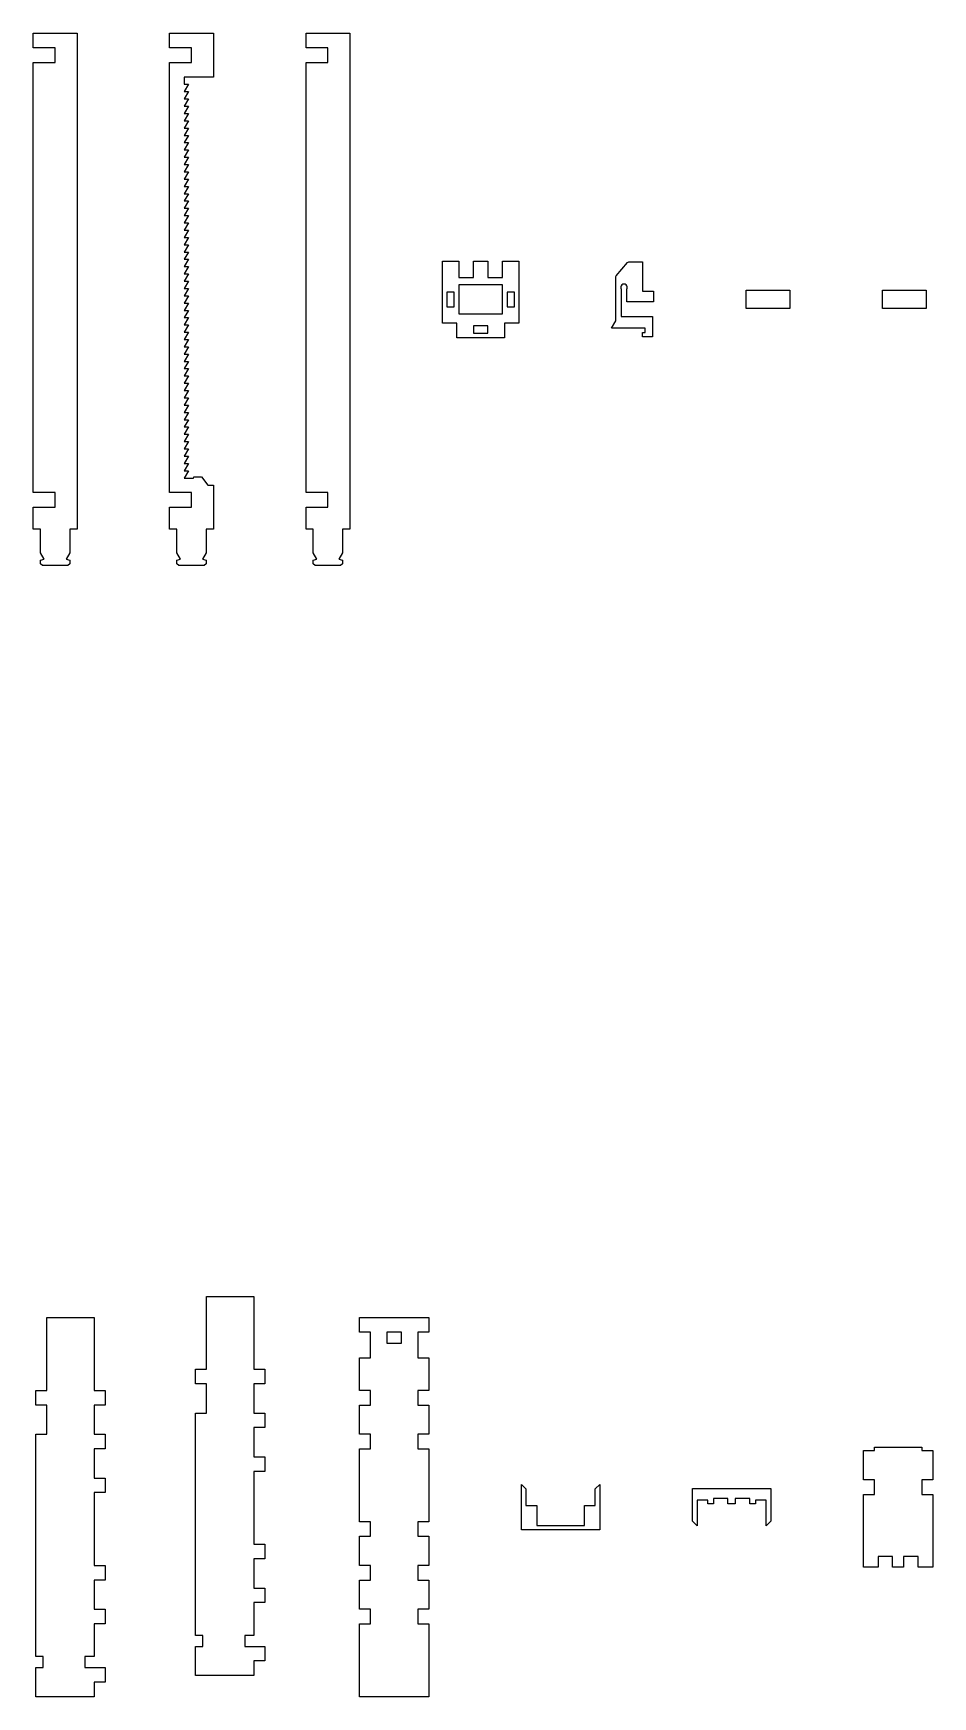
# Model space of a CAD drawing. Header units: millimetres. Extents: x 30 to 276, y -211 to 245.
import ezdxf

# ---------------------------------------------------------------- set-up
doc = ezdxf.new("R2010")
doc.units = ezdxf.units.MM
doc.layers.get('0').update_dxf_attribs({"linetype": 'CONTINUOUS'})

msp = doc.modelspace()

# ---------------------------------------------------------------- linework, layer by layer
for points in [[(31.62, 100.8), (32.62, 101), (31.62, 102.8), (31.62, 109.3), (29.62, 109.3), (29.62, 115.3), (35.62, 115.3), (35.62, 119.3), (29.62, 119.3), (29.62, 237.3), (35.62, 237.3), (35.62, 241.3), (29.62, 241.3), (29.62, 245.3), (41.62, 245.3), (41.62, 109.3), (39.62, 109.3), (39.62, 102.8), (38.62, 101), (39.62, 100.8), (39.62, 99.8), (39.12, 99.3), (32.12, 99.3), (31.62, 99.8)], [(69.02, 100.8), (70.02, 101), (69.02, 102.8), (69.02, 109.3), (67.02, 109.3), (67.02, 115.3), (73.02, 115.3), (73.02, 119.3), (67.02, 119.3), (67.02, 237.3), (73.02, 237.3), (73.02, 241.3), (67.02, 241.3), (67.02, 245.3), (79.02, 245.3), (79.02, 233.3), (71.02, 233.3), (71.02, 231.3), (72.17, 231.3), (71.02, 229.3), (72.17, 229.3), (71.02, 227.3), (72.17, 227.3), (71.02, 225.3), (72.17, 225.3), (71.02, 223.3), (72.17, 223.3), (71.02, 221.3), (72.17, 221.3), (71.02, 219.3), (72.17, 219.3), (71.02, 217.3), (72.17, 217.3), (71.02, 215.3), (72.17, 215.3), (71.02, 213.3), (72.17, 213.3), (71.02, 211.3), (72.17, 211.3), (71.02, 209.3), (72.17, 209.3), (71.02, 207.3), (72.17, 207.3), (71.02, 205.3), (72.17, 205.3), (71.02, 203.3), (72.17, 203.3), (71.02, 201.3), (72.17, 201.3), (71.02, 199.3), (72.17, 199.3), (71.02, 197.3), (72.17, 197.3), (71.02, 195.3), (72.17, 195.3), (71.02, 193.3), (72.17, 193.3), (71.02, 191.3), (72.17, 191.3), (71.02, 189.3), (72.17, 189.3), (71.02, 187.3), (72.17, 187.3), (71.02, 185.3), (72.17, 185.3), (71.02, 183.3), (72.17, 183.3), (71.02, 181.3), (72.17, 181.3), (71.02, 179.3), (72.17, 179.3), (71.02, 177.3), (72.17, 177.3), (71.02, 175.3), (72.17, 175.3), (71.02, 173.3), (72.17, 173.3), (71.02, 171.3), (72.17, 171.3), (71.02, 169.3), (72.17, 169.3), (71.02, 167.3), (72.17, 167.3), (71.02, 165.3), (72.17, 165.3), (71.02, 163.3), (72.17, 163.3), (71.02, 161.3), (72.17, 161.3), (71.02, 159.3), (72.17, 159.3), (71.02, 157.3), (72.17, 157.3), (71.02, 155.3), (72.17, 155.3), (71.02, 153.3), (72.17, 153.3), (71.02, 151.3), (72.17, 151.3), (71.02, 149.3), (72.17, 149.3), (71.02, 147.3), (72.17, 147.3), (71.02, 145.3), (72.17, 145.3), (71.02, 143.3), (72.17, 143.3), (71.02, 141.3), (72.17, 141.3), (71.02, 139.3), (72.17, 139.3), (71.02, 137.3), (72.17, 137.3), (71.02, 135.3), (72.17, 135.3), (71.02, 133.3), (72.17, 133.3), (71.02, 131.3), (72.17, 131.3), (71.02, 129.3), (72.17, 129.3), (71.02, 127.3), (72.17, 127.3), (71.02, 125.3), (72.17, 125.3), (71.02, 123.3), (73.52, 123.3), (73.69, 123.59), (75.71, 123.59), (77.52, 121.3), (79.02, 121.3), (79.02, 109.3), (77.02, 109.3), (77.02, 102.8), (76.02, 101), (77.02, 100.8), (77.02, 99.8), (76.52, 99.3), (69.52, 99.3), (69.02, 99.8)], [(106.42, 100.8), (107.42, 101), (106.42, 102.8), (106.42, 109.3), (104.42, 109.3), (104.42, 115.3), (110.42, 115.3), (110.42, 119.3), (104.42, 119.3), (104.42, 237.3), (110.42, 237.3), (110.42, 241.3), (104.42, 241.3), (104.42, 245.3), (116.42, 245.3), (116.42, 109.3), (114.42, 109.3), (114.42, 102.8), (113.42, 101), (114.42, 100.8), (114.42, 99.8), (113.92, 99.3), (106.92, 99.3), (106.42, 99.8)], [(145.82, 165.8), (141.82, 165.8), (141.82, 182.8), (146.32, 182.8), (146.32, 178.3), (150.32, 178.3), (150.32, 182.8), (154.32, 182.8), (154.32, 178.3), (158.32, 178.3), (158.32, 182.8), (162.82, 182.8), (162.82, 165.8), (158.82, 165.8), (158.82, 161.8), (145.82, 161.8)], [(145.07, 170.3), (145.07, 174.3), (143.07, 174.3), (143.07, 170.3)], [(158.32, 168.3), (158.32, 176.3), (146.32, 176.3), (146.32, 168.3)], [(161.57, 174.3), (159.57, 174.3), (159.57, 170.3), (161.57, 170.3)], [(237.12, 174.8), (237.12, 169.8), (225.12, 169.8), (225.12, 174.8)], [(274.52, 174.8), (274.52, 169.8), (262.52, 169.8), (262.52, 174.8)], [(150.32, 165.05), (150.32, 163.05), (154.32, 163.05), (154.32, 165.05)], [(77.13, -121.19), (77.13, -101.19), (90.13, -101.19), (90.13, -121.19), (93.13, -121.19), (93.13, -125.19), (90.13, -125.19), (90.13, -133.19), (93.13, -133.19), (93.13, -137.19), (90.13, -137.19), (90.13, -145.19), (93.13, -145.19), (93.13, -149.19), (90.13, -149.19), (90.13, -169.19), (93.13, -169.19), (93.13, -173.19), (90.13, -173.19), (90.13, -181.19), (93.13, -181.19), (93.13, -185.19), (90.13, -185.19), (90.13, -194.19), (87.63, -194.19), (87.63, -197.19), (93.13, -197.19), (93.13, -201.19), (90.13, -201.19), (90.13, -205.19), (74.13, -205.19), (74.13, -197.19), (76.13, -197.19), (76.13, -194.19), (74.13, -194.19), (74.13, -133.19), (77.13, -133.19), (77.13, -125.19), (74.13, -125.19), (74.13, -121.19)], [(33.3, -131), (30.3, -131), (30.3, -127), (33.3, -127), (33.3, -107), (46.3, -107), (46.3, -127), (49.3, -127), (49.3, -131), (46.3, -131), (46.3, -139), (49.3, -139), (49.3, -143), (46.3, -143), (46.3, -151), (49.3, -151), (49.3, -155), (46.3, -155), (46.3, -175), (49.3, -175), (49.3, -179), (46.3, -179), (46.3, -187), (49.3, -187), (49.3, -191), (46.3, -191), (46.3, -200), (43.8, -200), (43.8, -203), (49.3, -203), (49.3, -207), (46.3, -207), (46.3, -211), (30.3, -211), (30.3, -203), (32.3, -203), (32.3, -200), (30.3, -200), (30.3, -139), (33.3, -139)], [(119.1, -107), (138.1, -107), (138.1, -111), (135.1, -111), (135.1, -118), (138.1, -118), (138.1, -127), (135.1, -127), (135.1, -131), (138.1, -131), (138.1, -139), (135.1, -139), (135.1, -143), (138.1, -143), (138.1, -163), (135.1, -163), (135.1, -167), (138.1, -167), (138.1, -175), (135.1, -175), (135.1, -179), (138.1, -179), (138.1, -187), (135.1, -187), (135.1, -191), (138.1, -191), (138.1, -211), (119.1, -211), (119.1, -191), (122.1, -191), (122.1, -187), (119.1, -187), (119.1, -179), (122.1, -179), (122.1, -175), (119.1, -175), (119.1, -167), (122.1, -167), (122.1, -163), (119.1, -163), (119.1, -143), (122.1, -143), (122.1, -139), (119.1, -139), (119.1, -131), (122.1, -131), (122.1, -127), (119.1, -127), (119.1, -118), (122.1, -118), (122.1, -111), (119.1, -111)], [(130.6, -114), (130.6, -111), (126.6, -111), (126.6, -114)], [(268.3, -172.5), (268.3, -175.5), (265.3, -175.5), (265.3, -172.5), (261.3, -172.5), (261.3, -175.5), (257.3, -175.5), (257.3, -155.5), (260.3, -155.5), (260.3, -151.5), (257.3, -151.5), (257.3, -143.5), (260.3, -143.5), (260.3, -142.5), (273.3, -142.5), (273.3, -143.5), (276.3, -143.5), (276.3, -151.5), (273.3, -151.5), (273.3, -155.5), (276.3, -155.5), (276.3, -175.5), (272.3, -175.5), (272.3, -172.5)], [(167.75, -158.5), (167.75, -164), (180.75, -164), (180.75, -158.5), (183.75, -158.5), (183.75, -154.01), (185, -152.76), (185, -165.25), (163.5, -165.25), (163.5, -152.75), (164.75, -154.01), (164.75, -158.5)], [(211.65, -164.13), (210.4, -162.87), (210.4, -153.87), (231.9, -153.87), (231.9, -162.88), (230.65, -164.13), (230.65, -157.12), (227.65, -157.12), (227.65, -158.12), (226.15, -158.12), (226.15, -156.62), (222.15, -156.62), (222.15, -158.12), (220.15, -158.12), (220.15, -156.62), (216.15, -156.62), (216.15, -158.12), (214.65, -158.12), (214.65, -157.12), (211.65, -157.12)]]:
    msp.add_lwpolyline(points, close=True)
msp.add_lwpolyline([(192.57, 182.42, -0.222122), (192.95, 182.6), (196.72, 182.6), (196.72, 174.6), (199.72, 174.6), (199.72, 171.6), (192.37, 171.6), (192.37, 175.1, 1.863325), (190.87, 175.1), (190.87, 167.6), (199.42, 167.6), (199.42, 162), (196.72, 162), (196.72, 163.2), (197.42, 163.2), (197.42, 164.4), (188.22, 164.4), (189.37, 166.4), (189.37, 178.42, -0.175907), (189.49, 178.74)], format="xyb", close=True)

doc.saveas('drawing.dxf')
